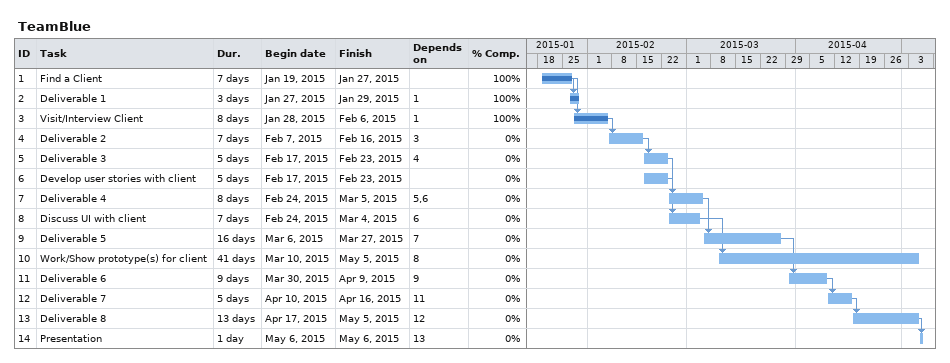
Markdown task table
TeamBlue

| ID | Task | Duration | Start | Finish | Predecessors | % complete |
|---|---|---|---|---|---|---|
| 1 | Find a Client | 7d | 2015-01-19 | 2015-01-27 |  | 100 |
| 2 | Deliverable 1 | 3d | 2015-01-27 | 2015-01-29 | 1 | 100 |
| 3 | Visit/Interview Client | 8d | 2015-01-28 | 2015-02-06 | 1 | 100 |
| 4 | Deliverable 2 | 7d | 2015-02-07 | 2015-02-16 | 3 | 0 |
| 5 | Deliverable 3 | 5d | 2015-02-17 | 2015-02-23 | 4 | 0 |
| 6 | Develop user stories with client | 5d | 2015-02-17 | 2015-02-23 |  | 0 |
| 7 | Deliverable 4 | 8d | 2015-02-24 | 2015-03-05 | 5, 6 | 0 |
| 8 | Discuss UI with client | 7d | 2015-02-24 | 2015-03-04 | 6 | 0 |
| 9 | Deliverable 5 | 16d | 2015-03-06 | 2015-03-27 | 7 | 0 |
| 10 | Work/Show prototype(s) for client | 41d | 2015-03-10 | 2015-05-05 | 8 | 0 |
| 11 | Deliverable 6 | 9d | 2015-03-30 | 2015-04-09 | 9 | 0 |
| 12 | Deliverable 7 | 5d | 2015-04-10 | 2015-04-16 | 11 | 0 |
| 13 | Deliverable 8 | 13d | 2015-04-17 | 2015-05-05 | 12 | 0 |
| 14 | Presentation | 1d | 2015-05-06 | 2015-05-06 | 13 | 0 |
